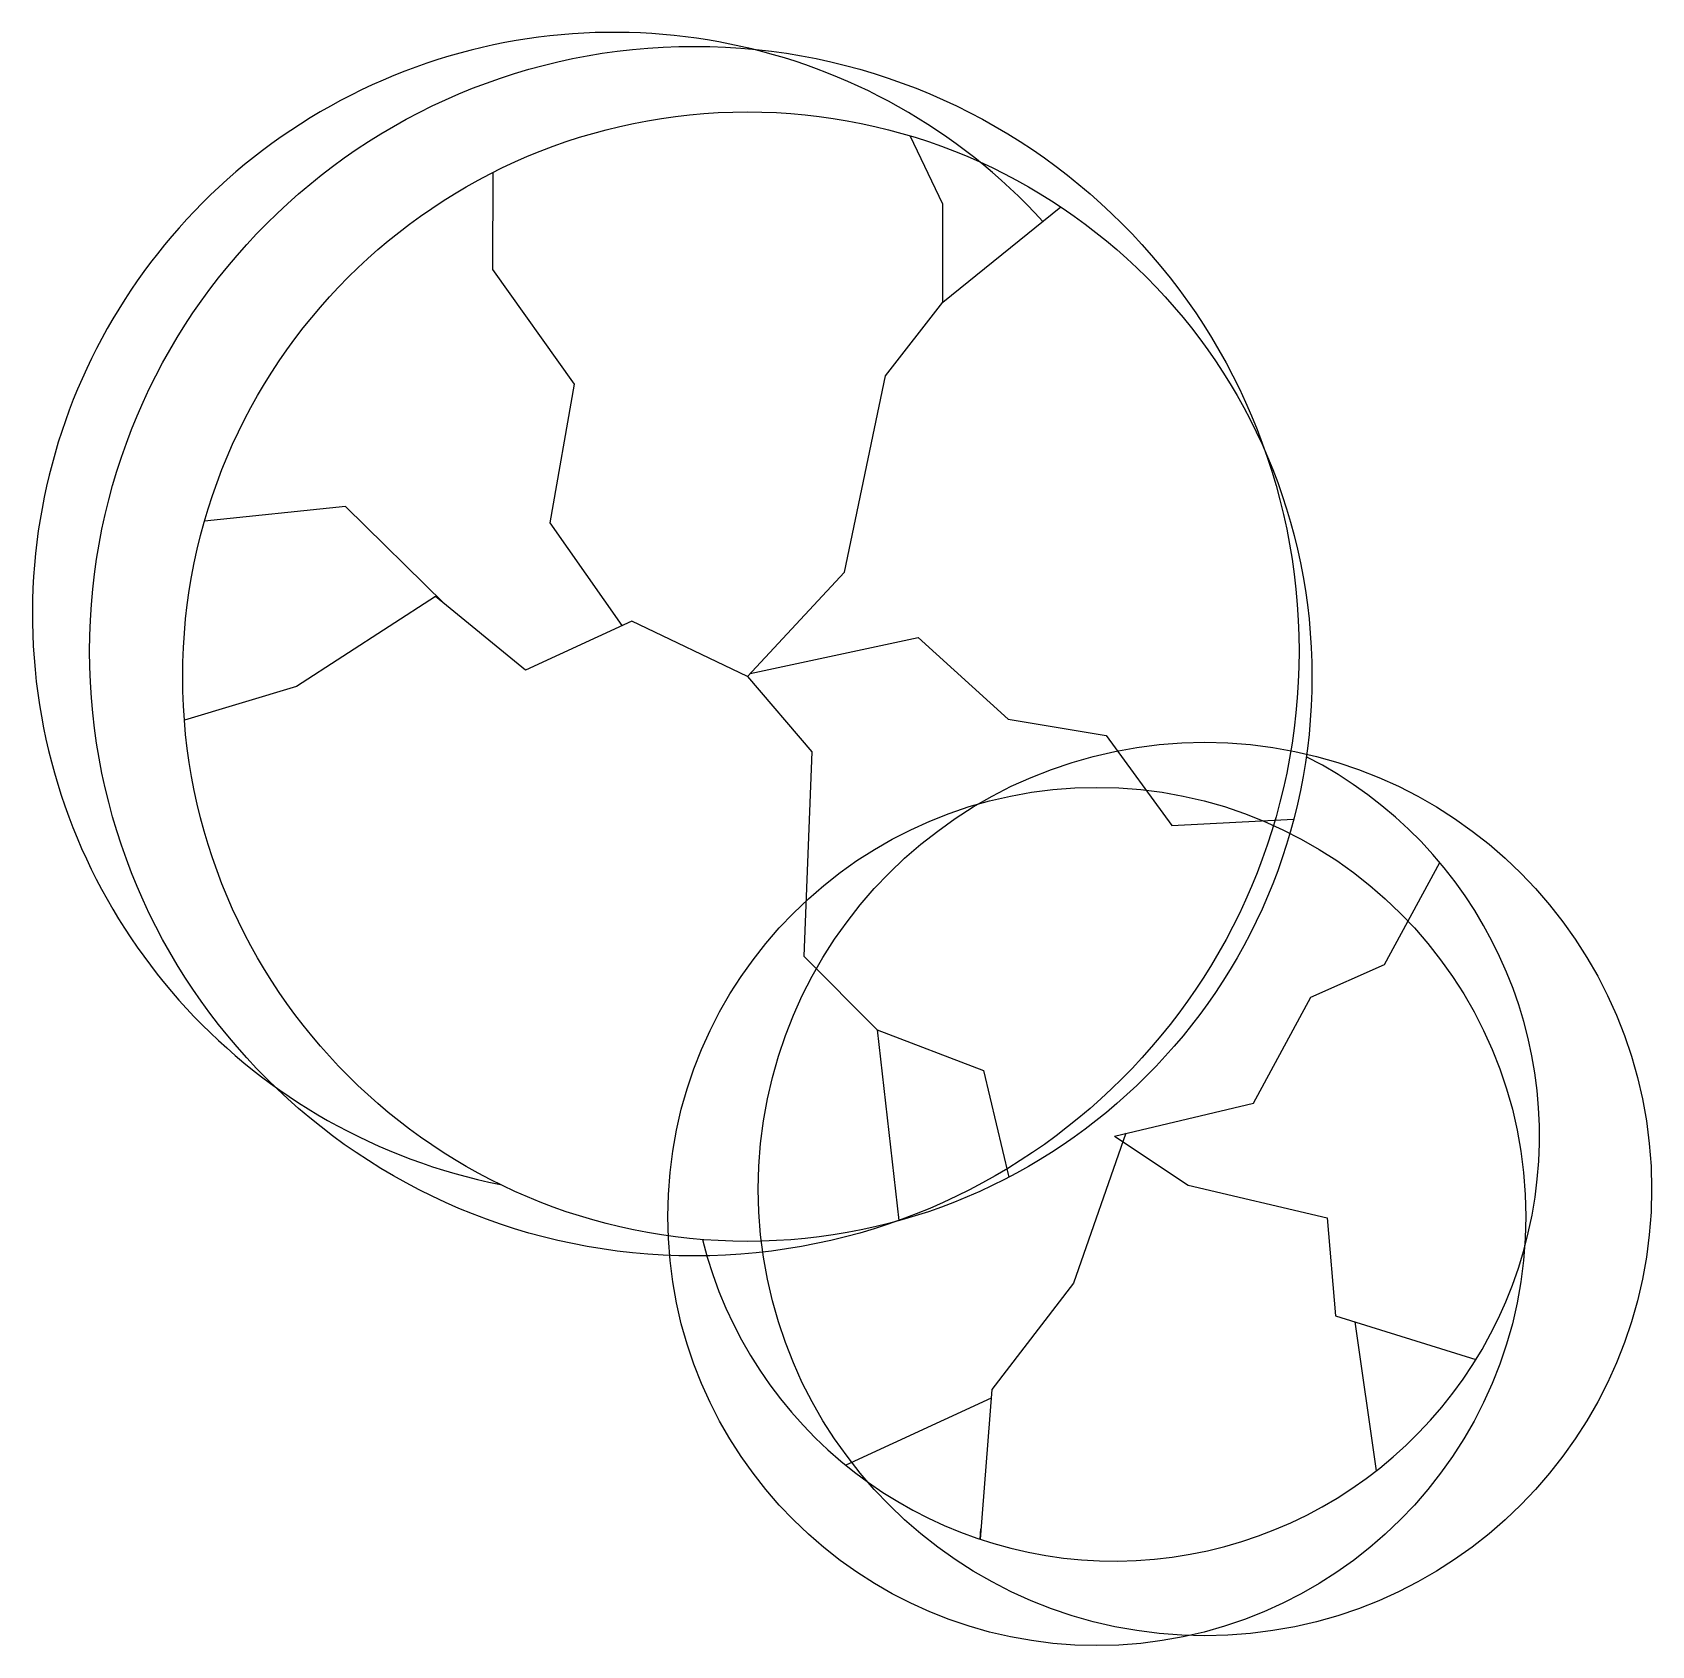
# Model space of a CAD drawing. Extents: x -1.42 to 1.63, y -1.84 to 1.19.
import ezdxf

# ---------------------------------------------------------------- set-up
doc = ezdxf.new("R2010")
doc.units = 0
doc.header["$MEASUREMENT"] = 0
doc.layers.add('VISTAS', color=1, linetype='CONTINUOUS')

msp = doc.modelspace()

# ---------------------------------------------------------------- linework, layer by layer
at = {"layer": 'VISTAS'}
for p, q in [((0.2944, 0.8691), (0.233, 0.9977)), ((-0.5528, 0.746), (-0.5521, 0.9291)), ((0.2944, 0.6844), (0.2944, 0.8691)), ((0.2944, 0.6844), (0.5169, 0.8639)), ((-0.3988, 0.5305), (-0.5528, 0.746)), ((0.1866, 0.5459), (0.2944, 0.6844)), ((-0.445, 0.2689), (-0.3988, 0.5305)), ((0.1096, 0.1766), (0.1866, 0.5459)), ((-0.8301, 0.2997), (-1.0957, 0.2722)), ((-0.6439, 0.1167), (-0.8301, 0.2997)), ((-0.3095, 0.0757), (-0.445, 0.2689)), ((-0.0735, -0.0204), (0.1096, 0.1766)), ((-0.6607, 0.1304), (-0.9226, -0.0389)), ((-0.4912, -0.0081), (-0.6607, 0.1304)), ((-0.291, 0.0842), (-0.4912, -0.0081)), ((-0.0735, -0.0204), (-0.291, 0.0842)), ((-0.0682, -0.0147), (0.2482, 0.0534)), ((0.2482, 0.0534), (0.4177, -0.1005)), ((-0.0735, -0.0204), (0.048, -0.162)), ((-0.9226, -0.0389), (-1.1336, -0.1025)), ((0.4177, -0.1005), (0.6026, -0.1312)), ((0.6026, -0.1312), (0.7258, -0.3005)), ((0.048, -0.162), (0.0326, -0.5468)), ((0.7258, -0.3005), (0.9553, -0.2888)), ((1.1263, -0.5622), (1.2304, -0.3702)), ((0.0326, -0.5468), (0.1712, -0.6853)), ((0.9877, -0.6237), (1.1263, -0.5622)), ((0.8799, -0.8238), (0.9877, -0.6237)), ((0.1712, -0.6853), (0.3715, -0.7622)), ((0.1712, -0.6853), (0.2121, -1.0446)), ((0.3715, -0.7622), (0.4187, -0.9629)), ((0.618, -0.8854), (0.8799, -0.8238)), ((0.6394, -0.8803), (0.5409, -1.1624)), ((0.618, -0.8854), (0.7566, -0.9777)), ((0.7566, -0.9777), (1.0185, -1.0393)), ((1.0185, -1.0393), (1.0339, -1.2239)), ((0.5409, -1.1624), (0.3869, -1.3624)), ((1.0339, -1.2239), (1.2986, -1.3063)), ((1.0707, -1.2354), (1.1107, -1.516)), ((0.3869, -1.3624), (0.3647, -1.6445)), ((0.3856, -1.379), (0.1118, -1.5052)), ((0.3647, -1.6445), (0.3662, -1.6249))]:
    msp.add_line(p, q, dxfattribs=at)
for centre, radius in [((-0.1733, 0.0276), 1.1388), ((-0.0735, -0.0204), 1.0633), ((0.7883, -0.9852), 0.8412), ((0.5847, -1.0369), 0.808)]:
    msp.add_circle(centre, radius, dxfattribs=at)
for centre, radius, start, end in [((-0.3248, 0.0975), 1.0952, 42.4527, 258.7526), ((0.618, -0.8854), 0.8003, 194.0982, 63.1827)]:
    msp.add_arc(centre, radius, start, end, dxfattribs=at)

doc.saveas('drawing.dxf')
